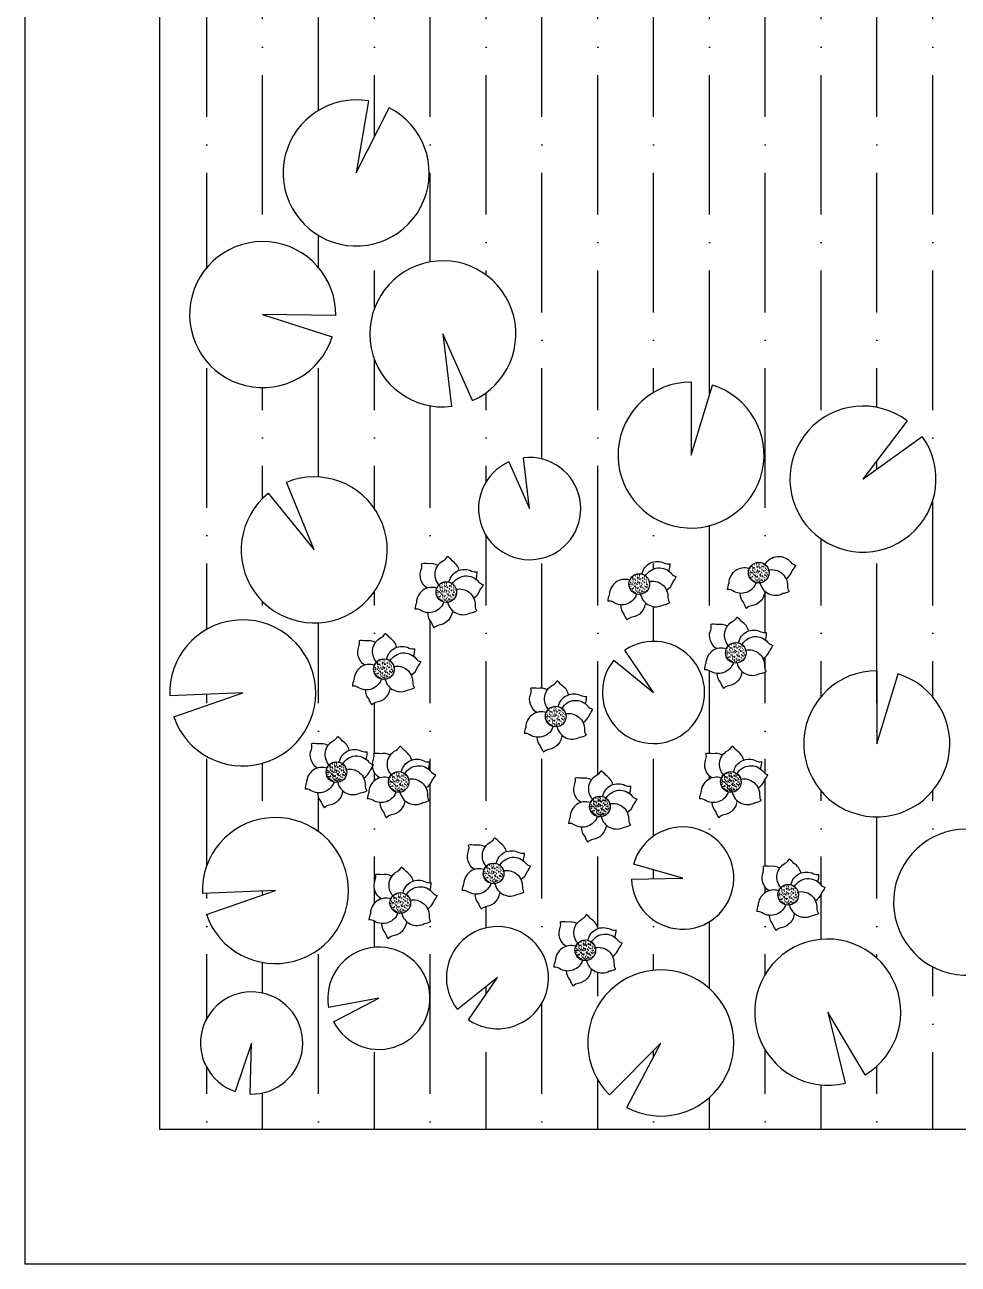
# Model space of a CAD drawing. Header units: inches. Extents: x -706 to 45253, y -3984 to 13819.
# Drawn here: x 29532.6 to 29691.9, y 6091.7 to 6303.2 of the extents above; entities that cross this region are included whole.
import ezdxf

# ---------------------------------------------------------------- set-up
doc = ezdxf.new("R2010")
doc.units = ezdxf.units.IN
for name, color, linetype in [('BC-Hatch', 8, 'Continuous'), ('HATCH', 8, 'Continuous'), ('IFF-FURN', 51, 'Continuous'), ('LANDSCAPE', 86, 'Continuous')]:
    doc.layers.add(name, color=color, linetype=linetype)

msp = doc.modelspace()

# ---------------------------------------------------------------- hatches: boundary and pattern name
at = {"layer": 'BC-Hatch'}
h = msp.add_hatch(dxfattribs=at)
h.set_pattern_fill('ANSI36', color=134, scale=3, angle=45, style=0)
h.set_pattern_definition([(90, (9875.488, 6470.79), (-9.525, 16.66875), [23.8125, -4.7625, 0, -4.7625])])
h.paths.add_polyline_path([(29945.62, 6114.7), (29945.62, 6414.7), (29915.62, 6414.7), (29855.62, 6414.7), (29555.62, 6414.7), (29555.62, 6114.7), (29870.62, 6114.7)])
h.paths.add_polyline_path([(29675.98, 6124.02), (29669.59, 6134.71), (29672.58, 6122.61, -13.461448)], flags=16)
h.paths.add_polyline_path([(29784.58, 6118.39), (29779.52, 6129.78), (29781.02, 6117.41, -13.461448)], flags=16)
h.paths.add_polyline_path([(29632.08, 6204.84, -0.077891), (29632.33, 6205.93, -0.50156), (29635.82, 6208.42, -0.490738), (29638.51, 6209.13, -0.53167), (29642.93, 6209.51, 0.17228), (29643.76, 6209, -0.077891), (29643.17, 6208.05, -0.165125), (29642.1, 6206.71, -0.119519), (29642.34, 6205.47, 0.17228), (29642.63, 6204.54, -0.077891), (29641.56, 6204.21, -0.318423), (29638.49, 6204.57, -0.351195), (29636.23, 6202.1, 0.17228), (29635.37, 6201.63, -0.077891), (29634.84, 6202.61, -0.165125), (29634.22, 6204.22, -0.119519), (29633.02, 6204.63, 0.17228)], flags=16)
h.paths.add_polyline_path([(29558.03, 6185.07), (29569.8, 6189.17), (29557.35, 6188.69, -13.461448)], flags=16)
h.paths.add_polyline_path([(29766.85, 6169.52), (29764.73, 6157.23), (29770.35, 6168.36, -13.461448)], flags=16)
h.paths.add_polyline_path([(29563.6, 6151.34), (29575.37, 6155.45), (29562.92, 6154.96, -13.461448)], flags=16)
h.paths.add_polyline_path([(29683.15, 6235.58), (29675.61, 6225.66), (29685.73, 6232.94, -13.461448)], flags=16)
h.paths.add_polyline_path([(29705.74, 6153.31), (29693.28, 6153.48), (29705.15, 6149.67, -13.461448)], flags=16)
h.paths.add_polyline_path([(29635.31, 6118.42), (29641.12, 6129.44), (29632.34, 6120.6, -13.461448)], flags=16)
h.paths.add_polyline_path([(29677.96, 6192.96), (29677.96, 6180.49), (29681.6, 6192.41, -13.461448)], flags=16)
h.paths.add_polyline_path([(29761.24, 6132.89), (29748.78, 6133.07), (29760.65, 6129.26, -13.461448)], flags=16)
h.paths.add_polyline_path([(29711.35, 6189.93), (29709.24, 6177.65), (29714.85, 6188.78, -13.461448)], flags=16)
h.paths.add_polyline_path([(29608.31, 6133.41), (29613.26, 6140.59), (29606.42, 6135.17, -13.461448)], flags=16)
h.paths.add_polyline_path([(29636.13, 6157.37), (29644.85, 6157.58), (29636.45, 6159.93, -13.461448)], flags=16)
h.paths.add_polyline_path([(29633.08, 6194.74), (29639.87, 6189.25), (29634.98, 6196.48, -13.461448)], flags=16)
h.paths.add_polyline_path([(29585.27, 6133.07), (29593.03, 6137.07), (29584.44, 6135.51, -13.461448)], flags=16)
h.paths.add_polyline_path([(29585.66, 6253.55), (29573.2, 6253.72), (29585.07, 6249.91, -13.461448)], flags=16)
h.paths.add_polyline_path([(29591.27, 6290.17), (29589.15, 6277.89), (29594.77, 6289.02, -13.461448)], flags=16)
h.paths.add_polyline_path([(29646.28, 6242.23), (29646.28, 6229.76), (29649.93, 6241.68, -13.461448)], flags=16)
h.paths.add_polyline_path([(29615.21, 6228.6), (29618.74, 6220.62), (29617.69, 6229.29, -13.461448)], flags=16)
h.paths.add_polyline_path([(29729.08, 6138.81), (29724.02, 6150.2), (29725.53, 6137.83, -13.461448)], flags=16)
h.paths.add_polyline_path([(29571.06, 6120.72), (29571.32, 6129.44), (29568.53, 6121.18, -13.461448)], flags=16)
h.paths.add_polyline_path([(29652.46, 6206.8, -0.077891), (29652.71, 6207.88, -0.50156), (29656.2, 6210.37, -0.490738), (29658.89, 6211.08, -0.53167), (29663.31, 6211.46, 0.17228), (29664.14, 6210.95, -0.077891), (29663.55, 6210, -0.165125), (29662.48, 6208.66, -0.119519), (29662.72, 6207.42, 0.17228), (29663.01, 6206.49, -0.077891), (29661.94, 6206.17, -0.318423), (29658.87, 6206.52, -0.351195), (29656.61, 6204.05, 0.17228), (29655.75, 6203.59, -0.077891), (29655.22, 6204.57, -0.165125), (29654.6, 6206.17, -0.119519), (29653.4, 6206.58, 0.17228)], flags=16)
h.paths.add_polyline_path([(29574.12, 6223.23), (29582, 6213.57), (29577.28, 6225.11, -13.461448)], flags=16)
h.paths.add_polyline_path([(29609, 6239.05), (29603.94, 6250.44), (29605.44, 6238.07, -13.461448)], flags=16)
h.paths.add_polyline_path([(29580.43, 6172.77, -0.077891), (29580.68, 6173.85, -0.318423), (29582.52, 6176.34, -0.351195), (29581.51, 6179.53, 0.17228), (29581.54, 6180.5, -0.077891), (29582.65, 6180.47, -0.165125), (29584.36, 6180.21, -0.119519), (29585.31, 6181.04, 0.17228), (29585.97, 6181.75, -0.077891), (29586.78, 6180.99, -0.194701), (29587.98, 6179.38, -0.205124), (29590.09, 6179.25, 0.17228), (29591.05, 6179.13, -0.077891), (29590.91, 6178.03, -0.021363), (29590.92, 6177.8, -0.048532), (29591.28, 6177.43, 0.141692), (29591.94, 6176.97, -0.085424), (29592.12, 6177.86, 0.17228), (29592.15, 6178.83, -0.077891), (29593.26, 6178.8, -0.165125), (29594.96, 6178.54, -0.119519), (29595.91, 6179.37, 0.17228), (29596.58, 6180.08, -0.077891), (29597.39, 6179.32, -0.194701), (29598.59, 6177.71, -0.205124), (29600.7, 6177.58, 0.17228), (29601.66, 6177.46, -0.077891), (29601.52, 6176.35, -0.021363), (29601.53, 6176.13, -0.048532), (29601.89, 6175.76, 0.17228), (29602.72, 6175.25, -0.077891), (29602.13, 6174.3, -0.165125), (29601.06, 6172.95, -0.119519), (29601.3, 6171.72, 0.17228), (29601.59, 6170.79, -0.077891), (29600.52, 6170.46, -0.318423), (29597.45, 6170.82, -0.351195), (29595.19, 6168.35, 0.17228), (29594.33, 6167.88, -0.077891), (29593.8, 6168.86, -0.165125), (29593.18, 6170.47, -0.119519), (29591.98, 6170.87, 0.17228), (29591.04, 6171.09, -0.077891), (29591.29, 6172.18, -0.318423), (29593.13, 6174.66, -0.221964), (29591.96, 6176.6, -0.053218), (29591.53, 6175.97, -0.165125), (29590.45, 6174.63, -0.119519), (29590.69, 6173.39, 0.17228), (29590.98, 6172.46, -0.077891), (29589.91, 6172.14, -0.318423), (29586.84, 6172.49, -0.351195), (29584.58, 6170.02, 0.17228), (29583.72, 6169.56, -0.077891), (29583.2, 6170.54, -0.165125), (29582.57, 6172.14, -0.119519), (29581.37, 6172.55, 0.17228)], flags=16)
h.paths.add_polyline_path([(29647.71, 6171.09, -0.077891), (29647.96, 6172.18, -0.318423), (29649.81, 6174.66, -0.351195), (29648.8, 6177.86, 0.17228), (29648.82, 6178.83, -0.077891), (29649.94, 6178.8, -0.165125), (29651.64, 6178.54, -0.119519), (29652.59, 6179.37, 0.17228), (29653.25, 6180.08, -0.077891), (29654.06, 6179.32, -0.194701), (29655.27, 6177.71, -0.205124), (29657.37, 6177.58, 0.17228), (29658.33, 6177.46, -0.077891), (29658.19, 6176.35, -0.021363), (29658.2, 6176.13, -0.048532), (29658.57, 6175.76, 0.17228), (29659.39, 6175.25, -0.077891), (29658.81, 6174.3, -0.165125), (29657.73, 6172.95, -0.119519), (29657.98, 6171.72, 0.17228), (29658.26, 6170.79, -0.077891), (29657.2, 6170.46, -0.318423), (29654.12, 6170.82, -0.351195), (29651.86, 6168.35, 0.17228), (29651.01, 6167.88, -0.077891), (29650.48, 6168.86, -0.165125), (29649.85, 6170.47, -0.119519), (29648.66, 6170.87, 0.17228)], flags=16)
h.paths.add_polyline_path([(29607.23, 6155.47, -0.077891), (29607.48, 6156.56, -0.318423), (29609.32, 6159.04, -0.351195), (29608.31, 6162.24, 0.17228), (29608.34, 6163.21, -0.077891), (29609.45, 6163.18, -0.165125), (29611.16, 6162.92, -0.119519), (29612.11, 6163.75, 0.17228), (29612.77, 6164.46, -0.077891), (29613.58, 6163.7, -0.194701), (29614.78, 6162.09, -0.205124), (29616.89, 6161.96, 0.17228), (29617.85, 6161.84, -0.077891), (29617.71, 6160.73, -0.021363), (29617.72, 6160.51, -0.048532), (29618.08, 6160.13, 0.17228), (29618.91, 6159.63, -0.077891), (29618.33, 6158.68, -0.165125), (29617.25, 6157.33, -0.119519), (29617.5, 6156.1, 0.17228), (29617.78, 6155.17, -0.077891), (29616.72, 6154.84, -0.318423), (29613.64, 6155.2, -0.351195), (29611.38, 6152.73, 0.17228), (29610.53, 6152.26, -0.077891), (29610, 6153.24, -0.165125), (29609.37, 6154.85, -0.119519), (29608.18, 6155.25, 0.17228)], flags=16)
h.paths.add_polyline_path([(29617.84, 6182.25, -0.077891), (29618.09, 6183.33, -0.318423), (29619.93, 6185.82, -0.351195), (29618.92, 6189.01, 0.17228), (29618.95, 6189.98, -0.077891), (29620.06, 6189.95, -0.165125), (29621.77, 6189.69, -0.119519), (29622.72, 6190.52, 0.17228), (29623.38, 6191.23, -0.077891), (29624.19, 6190.48, -0.194701), (29625.39, 6188.87, -0.205124), (29627.5, 6188.74, 0.17228), (29628.46, 6188.62, -0.077891), (29628.32, 6187.51, -0.021363), (29628.33, 6187.28, -0.048532), (29628.69, 6186.91, 0.17228), (29629.52, 6186.4, -0.077891), (29628.94, 6185.46, -0.165125), (29627.86, 6184.11, -0.119519), (29628.1, 6182.87, 0.17228), (29628.39, 6181.95, -0.077891), (29627.32, 6181.62, -0.318423), (29624.25, 6181.97, -0.351195), (29621.99, 6179.5, 0.17228), (29621.13, 6179.04, -0.077891), (29620.61, 6180.02, -0.165125), (29619.98, 6181.62, -0.119519), (29618.78, 6182.03, 0.17228)], flags=16)
h.paths.add_polyline_path([(29591.32, 6150.45, -0.077891), (29591.57, 6151.54, -0.318423), (29593.41, 6154.02, -0.351195), (29592.4, 6157.22, 0.17228), (29592.43, 6158.19, -0.077891), (29593.54, 6158.15, -0.165125), (29595.24, 6157.9, -0.119519), (29596.19, 6158.73, 0.17228), (29596.85, 6159.44, -0.077891), (29597.67, 6158.68, -0.194701), (29598.87, 6157.07, -0.205124), (29600.98, 6156.94, 0.17228), (29601.94, 6156.82, -0.077891), (29601.8, 6155.71, -0.021363), (29601.81, 6155.48, -0.048532), (29602.17, 6155.11, 0.17228), (29603, 6154.61, -0.077891), (29602.41, 6153.66, -0.165125), (29601.34, 6152.31, -0.119519), (29601.58, 6151.07, 0.17228), (29601.87, 6150.15, -0.077891), (29600.8, 6149.82, -0.318423), (29597.73, 6150.18, -0.351195), (29595.47, 6147.7, 0.17228), (29594.61, 6147.24, -0.077891), (29594.08, 6148.22, -0.165125), (29593.46, 6149.83, -0.119519), (29592.26, 6150.23, 0.17228)], flags=16)
h.paths.add_polyline_path([(29732.97, 6264.14), (29737.02, 6268.07), (29739.35, 6266.21), (29740.62, 6264.87), (29740.62, 6266.01), (29738.88, 6271.46), (29740.62, 6271.91), (29740.62, 6279.7), (29742.14, 6279.7), (29749.67, 6279.7), (29753.16, 6289.89), (29753.96, 6285.89), (29750.86, 6279.7), (29760.62, 6279.7), (29760.62, 6275.55), (29760.62, 6271.66), (29760.62, 6263.27), (29760.9, 6263.18), (29760.62, 6262.74), (29760.62, 6257.64), (29762.5, 6258.64), (29764.11, 6258.64), (29767.85, 6256.78), (29764.91, 6252.77), (29761.44, 6252.51), (29760.62, 6253.16), (29760.62, 6252), (29761.17, 6250.91), (29760.9, 6247.97), (29756.63, 6249.57), (29756.61, 6249.7), (29752.68, 6249.7), (29750.49, 6245.3), (29756.9, 6243.7), (29756.36, 6242.1), (29747.55, 6244.5), (29749.42, 6245.3), (29750.92, 6249.7), (29740.62, 6249.7), (29740.62, 6251.77), (29740.62, 6253.68), (29740.62, 6255.79), (29740.62, 6261.33), (29740.62, 6264.23), (29738.2, 6263.5), (29734.8, 6261.68), (29733.66, 6263.5)], flags=0)
h.paths.add_polyline_path([(29732.06, 6281.89), (29737.78, 6284.23), (29737.93, 6283.49), (29738.2, 6281.62), (29737.4, 6282.42), (29736.06, 6279.22), (29734.73, 6278.42), (29732.32, 6278.96)], flags=0)
h.paths.add_polyline_path([(29746.52, 6265.05), (29746.61, 6268.9), (29748.34, 6270.97), (29753.25, 6270.72), (29752.89, 6269.96), (29751.43, 6268.03), (29748.47, 6265.68)], flags=0)
h.paths.add_polyline_path([(29750.94, 6260.54), (29751.29, 6261.31), (29752.09, 6264.51), (29754.06, 6263.33), (29755.36, 6262.09), (29754.08, 6260.74), (29753.53, 6260.15)], flags=0)
h.paths.add_polyline_path([(29763.04, 6283.22), (29764.11, 6285.09), (29764.33, 6286), (29769.71, 6284.29), (29769.18, 6281.36), (29768.38, 6278.96), (29766.24, 6281.09)], flags=0)
h.paths.add_polyline_path([(29732.06, 6248.24), (29737.78, 6250.58), (29737.93, 6249.84), (29738.2, 6247.97), (29737.4, 6248.77), (29736.06, 6245.57), (29734.73, 6244.77), (29732.32, 6245.3)], flags=0)
h.paths.add_polyline_path([(29743.42, 6222.83), (29745.67, 6228.6), (29746.31, 6228.2), (29747.85, 6227.1), (29746.71, 6227.07), (29748.12, 6223.9), (29747.78, 6222.38), (29745.74, 6221.01)], flags=0)
h.paths.add_polyline_path([(29763.04, 6249.57), (29764.11, 6251.44), (29764.33, 6252.35), (29769.71, 6250.64), (29769.18, 6247.71), (29768.38, 6245.3), (29766.24, 6247.44)], flags=0)
h.paths.add_polyline_path([(29720.62, 6299.7), (29726.85, 6299.7), (29727.32, 6300.56), (29730.73, 6302.97), (29732.29, 6299.7), (29734.93, 6299.7), (29737.02, 6301.72), (29739.35, 6299.86), (29739.51, 6299.7), (29746.54, 6299.7), (29780.62, 6299.7), (29780.62, 6219.7), (29720.62, 6219.7)], flags=16)
h.paths.add_polyline_path([(29588.52, 6190.34, -0.077891), (29588.77, 6191.42, -0.318423), (29590.62, 6193.91, -0.351195), (29589.61, 6197.1, 0.17228), (29589.64, 6198.07, -0.077891), (29590.75, 6198.04, -0.165125), (29592.45, 6197.78, -0.119519), (29593.4, 6198.61, 0.17228), (29594.06, 6199.32, -0.077891), (29594.88, 6198.56, -0.194701), (29596.08, 6196.95, -0.205124), (29598.18, 6196.83, 0.17228), (29599.15, 6196.7, -0.077891), (29599.01, 6195.6, -0.021363), (29599.02, 6195.37, -0.048532), (29599.38, 6195, 0.17228), (29600.21, 6194.49, -0.077891), (29599.62, 6193.55, -0.165125), (29598.55, 6192.2, -0.119519), (29598.79, 6190.96, 0.17228), (29599.08, 6190.03, -0.077891), (29598.01, 6189.71, -0.318423), (29594.93, 6190.06, -0.351195), (29592.67, 6187.59, 0.17228), (29591.82, 6187.13, -0.077891), (29591.29, 6188.11, -0.165125), (29590.66, 6189.71, -0.119519), (29589.47, 6190.12, 0.17228)], flags=16)
h.paths.add_polyline_path([(29796.52, 6299.7), (29856.52, 6299.7), (29856.52, 6219.7), (29796.52, 6219.7)], flags=16)
h.paths.add_polyline_path([(29872.41, 6299.7), (29932.41, 6299.7), (29932.41, 6219.7), (29872.41, 6219.7)], flags=16)
h.paths.add_polyline_path([(29648.55, 6193.13, -0.077891), (29648.8, 6194.21, -0.318423), (29650.64, 6196.7, -0.351195), (29649.63, 6199.89, 0.17228), (29649.66, 6200.86, -0.077891), (29650.77, 6200.83, -0.165125), (29652.48, 6200.57, -0.119519), (29653.43, 6201.4, 0.17228), (29654.09, 6202.11, -0.077891), (29654.9, 6201.35, -0.194701), (29656.1, 6199.74, -0.205124), (29658.21, 6199.61, 0.17228), (29659.17, 6199.49, -0.077891), (29659.03, 6198.39, -0.021363), (29659.04, 6198.16, -0.048532), (29659.4, 6197.79, 0.17228), (29660.23, 6197.28, -0.077891), (29659.65, 6196.33, -0.165125), (29658.57, 6194.99, -0.119519), (29658.81, 6193.75, 0.17228), (29659.1, 6192.82, -0.077891), (29658.03, 6192.5, -0.318423), (29654.96, 6192.85, -0.351195), (29652.7, 6190.38, 0.17228), (29651.84, 6189.92, -0.077891), (29651.32, 6190.9, -0.165125), (29650.69, 6192.5, -0.119519), (29649.49, 6192.91, 0.17228)], flags=16)
h.paths.add_polyline_path([(29599.17, 6203.48, -0.077891), (29599.42, 6204.57, -0.318423), (29601.27, 6207.05, -0.351195), (29600.26, 6210.25, 0.17228), (29600.28, 6211.22, -0.077891), (29601.4, 6211.19, -0.165125), (29603.1, 6210.93, -0.119519), (29604.05, 6211.76, 0.17228), (29604.71, 6212.47, -0.077891), (29605.52, 6211.71, -0.194701), (29606.73, 6210.1, -0.205124), (29608.83, 6209.97, 0.17228), (29609.79, 6209.85, -0.077891), (29609.65, 6208.75, -0.021363), (29609.66, 6208.52, -0.048532), (29610.03, 6208.15, 0.17228), (29610.85, 6207.64, -0.077891), (29610.27, 6206.69, -0.165125), (29609.19, 6205.35, -0.119519), (29609.44, 6204.11, 0.17228), (29609.72, 6203.18, -0.077891), (29608.66, 6202.85, -0.318423), (29605.58, 6203.21, -0.351195), (29603.32, 6200.74, 0.17228), (29602.47, 6200.27, -0.077891), (29601.94, 6201.25, -0.165125), (29601.31, 6202.86, -0.119519), (29600.12, 6203.27, 0.17228)], flags=16)
h.paths.add_polyline_path([(29625.38, 6166.91, -0.077891), (29625.63, 6167.99, -0.318423), (29627.47, 6170.48, -0.351195), (29626.46, 6173.67, 0.17228), (29626.49, 6174.64, -0.077891), (29627.6, 6174.61, -0.165125), (29629.3, 6174.35, -0.119519), (29630.25, 6175.18, 0.17228), (29630.91, 6175.89, -0.077891), (29631.73, 6175.13, -0.194701), (29632.93, 6173.52, -0.205124), (29635.04, 6173.4, 0.17228), (29636, 6173.27, -0.077891), (29635.86, 6172.17, -0.021363), (29635.87, 6171.94, -0.048532), (29636.23, 6171.57, 0.17228), (29637.06, 6171.06, -0.077891), (29636.47, 6170.11, -0.165125), (29635.4, 6168.77, -0.119519), (29635.64, 6167.53, 0.17228), (29635.93, 6166.6, -0.077891), (29634.86, 6166.28, -0.318423), (29631.79, 6166.63, -0.351195), (29629.53, 6164.16, 0.17228), (29628.67, 6163.7, -0.077891), (29628.14, 6164.68, -0.165125), (29627.52, 6166.28, -0.119519), (29626.32, 6166.69, 0.17228)], flags=16)
h.paths.add_polyline_path([(29657.48, 6151.85, -0.077891), (29657.73, 6152.93, -0.318423), (29659.58, 6155.42, -0.351195), (29658.57, 6158.61, 0.17228), (29658.59, 6159.58, -0.077891), (29659.71, 6159.55, -0.165125), (29661.41, 6159.29, -0.119519), (29662.36, 6160.12, 0.17228), (29663.02, 6160.83, -0.077891), (29663.83, 6160.07, -0.194701), (29665.04, 6158.46, -0.205124), (29667.14, 6158.33, 0.17228), (29668.1, 6158.21, -0.077891), (29667.97, 6157.11, -0.021363), (29667.97, 6156.88, -0.048532), (29668.34, 6156.51, 0.17228), (29669.16, 6156, -0.077891), (29668.58, 6155.05, -0.165125), (29667.5, 6153.71, -0.119519), (29667.75, 6152.47, 0.17228), (29668.03, 6151.54, -0.077891), (29666.97, 6151.22, -0.318423), (29663.89, 6151.57, -0.351195), (29661.63, 6149.1, 0.17228), (29660.78, 6148.64, -0.077891), (29660.25, 6149.62, -0.165125), (29659.62, 6151.22, -0.119519), (29658.43, 6151.63, 0.17228)], flags=16)
h.paths.add_polyline_path([(29622.86, 6142.36, -0.077891), (29623.11, 6143.45, -0.318423), (29624.96, 6145.93, -0.351195), (29623.95, 6149.13, 0.17228), (29623.98, 6150.1, -0.077891), (29625.09, 6150.07, -0.165125), (29626.79, 6149.81, -0.119519), (29627.74, 6150.64, 0.17228), (29628.4, 6151.35, -0.077891), (29629.22, 6150.59, -0.194701), (29630.42, 6148.98, -0.205124), (29632.52, 6148.85, 0.17228), (29633.49, 6148.73, -0.077891), (29633.35, 6147.62, -0.021363), (29633.36, 6147.4, -0.048532), (29633.72, 6147.03, 0.17228), (29634.54, 6146.52, -0.077891), (29633.96, 6145.57, -0.165125), (29632.89, 6144.22, -0.119519), (29633.13, 6142.99, 0.17228), (29633.41, 6142.06, -0.077891), (29632.35, 6141.73, -0.318423), (29629.27, 6142.09, -0.351195), (29627.01, 6139.62, 0.17228), (29626.16, 6139.15, -0.077891), (29625.63, 6140.13, -0.165125), (29625, 6141.74, -0.119519), (29623.81, 6142.14, 0.17228)], flags=16)
at = {"layer": 'IFF-FURN'}
h = msp.add_hatch(dxfattribs=at)
h.set_pattern_fill('AR-SAND', color=256, scale=0.3, angle=360, style=0)
h.set_pattern_definition([(37.5, (25880.9784, 7869.6684), (-0.01889801, 0.57804713), [0, -0.456, 0, -0.51, 0, -0.4875]), (7.5, (25880.9784, 7869.6684), (0.53093301, 0.84664382), [0, -0.246, 0, -0.411, 0, -0.1575]), (327.5, (25880.6094, 7869.6684), (0.93424256, 0.001697716), [0, -0.15, 0, -0.54, 0, -0.705]), (317.5, (25880.6094, 7869.6684), (0.90183798, 0.26330267), [0, -0.075, 0, -0.354, 0, -0.405])])
h.paths.add_polyline_path([(29656.06, 6209.69, 1), (29659.58, 6209.69, 1)])
h = msp.add_hatch(dxfattribs=at)
h.set_pattern_fill('AR-SAND', color=256, scale=0.3, angle=360, style=0)
h.set_pattern_definition([(37.5, (25860.5982, 7867.71586), (-0.01889801, 0.57804713), [0, -0.456, 0, -0.51, 0, -0.4875]), (7.5, (25860.5982, 7867.7159), (0.53093301, 0.84664382), [0, -0.246, 0, -0.411, 0, -0.1575]), (327.5, (25860.2292, 7867.71586), (0.93424256, 0.001697716), [0, -0.15, 0, -0.54, 0, -0.705]), (317.5, (25860.2292, 7867.7159), (0.90183798, 0.26330267), [0, -0.075, 0, -0.354, 0, -0.405])])
h.paths.add_polyline_path([(29635.68, 6207.74, 1), (29639.2, 6207.74, 1)])
h = msp.add_hatch(dxfattribs=at)
h.set_pattern_fill('AR-SAND', color=256, scale=0.3, angle=360, style=0)
h.set_pattern_definition([(37.5, (25827.69276, 7866.3561), (-0.01889801, 0.57804713), [0, -0.456, 0, -0.51, 0, -0.4875]), (7.5, (25827.6928, 7866.3561), (0.53093301, 0.84664382), [0, -0.246, 0, -0.411, 0, -0.1575]), (327.5, (25827.32376, 7866.3561), (0.93424256, 0.001697716), [0, -0.15, 0, -0.54, 0, -0.705]), (317.5, (25827.3238, 7866.3561), (0.90183798, 0.26330267), [0, -0.075, 0, -0.354, 0, -0.405])])
h.paths.add_polyline_path([(29602.78, 6206.38, 1), (29606.29, 6206.38, 1)])
h = msp.add_hatch(dxfattribs=at)
h.set_pattern_fill('AR-SAND', color=256, scale=0.3, angle=360, style=0)
h.set_pattern_definition([(37.5, (25877.0699, 7856.0007), (-0.01889801, 0.57804713), [0, -0.456, 0, -0.51, 0, -0.4875]), (7.5, (25877.0699, 7856.0007), (0.53093301, 0.84664382), [0, -0.246, 0, -0.411, 0, -0.1575]), (327.5, (25876.7009, 7856.0007), (0.93424256, 0.001697716), [0, -0.15, 0, -0.54, 0, -0.705]), (317.5, (25876.7009, 7856.0007), (0.90183798, 0.26330267), [0, -0.075, 0, -0.354, 0, -0.405])])
h.paths.add_polyline_path([(29652.16, 6196.02, 1), (29655.67, 6196.02, 1)])
h = msp.add_hatch(dxfattribs=at)
h.set_pattern_fill('AR-SAND', color=256, scale=0.3, angle=360, style=0)
h.set_pattern_definition([(37.5, (25817.046, 7853.2114), (-0.01889801, 0.57804713), [0, -0.456, 0, -0.51, 0, -0.4875]), (7.5, (25817.046, 7853.2114), (0.53093301, 0.84664382), [0, -0.246, 0, -0.411, 0, -0.1575]), (327.5, (25816.677, 7853.2114), (0.93424256, 0.001697716), [0, -0.15, 0, -0.54, 0, -0.705]), (317.5, (25816.677, 7853.2114), (0.90183798, 0.26330267), [0, -0.075, 0, -0.354, 0, -0.405])])
h.paths.add_polyline_path([(29592.13, 6193.23, 1), (29595.64, 6193.23, 1)])
h = msp.add_hatch(dxfattribs=at)
h.set_pattern_fill('AR-SAND', color=256, scale=0.3, angle=360, style=0)
h.set_pattern_definition([(37.5, (25846.36, 7845.12237), (-0.01889801, 0.57804713), [0, -0.456, 0, -0.51, 0, -0.4875]), (7.5, (25846.36, 7845.1224), (0.53093301, 0.84664382), [0, -0.246, 0, -0.411, 0, -0.1575]), (327.5, (25845.991, 7845.12237), (0.93424256, 0.001697716), [0, -0.15, 0, -0.54, 0, -0.705]), (317.5, (25845.991, 7845.1224), (0.90183798, 0.26330267), [0, -0.075, 0, -0.354, 0, -0.405])])
h.paths.add_polyline_path([(29621.45, 6185.14, 1), (29624.96, 6185.14, 1)])
h = msp.add_hatch(dxfattribs=at)
h.set_pattern_fill('AR-SAND', color=256, scale=0.3, angle=360, style=0)
h.set_pattern_definition([(37.5, (25808.9498, 7835.6387), (-0.01889801, 0.57804713), [0, -0.456, 0, -0.51, 0, -0.4875]), (7.5, (25808.9498, 7835.6387), (0.53093301, 0.84664382), [0, -0.246, 0, -0.411, 0, -0.1575]), (327.5, (25808.5808, 7835.6387), (0.93424256, 0.001697716), [0, -0.15, 0, -0.54, 0, -0.705]), (317.5, (25808.5808, 7835.6387), (0.90183798, 0.26330267), [0, -0.075, 0, -0.354, 0, -0.405])])
h.paths.add_polyline_path([(29584.04, 6175.66, 1), (29587.55, 6175.66, 1)])
h = msp.add_hatch(dxfattribs=at)
h.set_pattern_fill('AR-SAND', color=256, scale=0.3, angle=360, style=0)
h.set_pattern_definition([(37.5, (25819.55865, 7833.9651), (-0.01889801, 0.57804713), [0, -0.456, 0, -0.51, 0, -0.4875]), (7.5, (25819.55865, 7833.9651), (0.53093301, 0.84664382), [0, -0.246, 0, -0.411, 0, -0.1575]), (327.5, (25819.18965, 7833.9651), (0.93424256, 0.001697716), [0, -0.15, 0, -0.54, 0, -0.705]), (317.5, (25819.18965, 7833.9651), (0.90183798, 0.26330267), [0, -0.075, 0, -0.354, 0, -0.405])])
h.paths.add_polyline_path([(29594.64, 6173.99, 1), (29598.16, 6173.99, 1)])
h = msp.add_hatch(dxfattribs=at)
h.set_pattern_fill('AR-SAND', color=256, scale=0.3, angle=360, style=0)
h.set_pattern_definition([(37.5, (25876.23235, 7833.9651), (-0.01889801, 0.57804713), [0, -0.456, 0, -0.51, 0, -0.4875]), (7.5, (25876.23235, 7833.9651), (0.53093301, 0.84664382), [0, -0.246, 0, -0.411, 0, -0.1575]), (327.5, (25875.86335, 7833.9651), (0.93424256, 0.001697716), [0, -0.15, 0, -0.54, 0, -0.705]), (317.5, (25875.86335, 7833.9651), (0.90183798, 0.26330267), [0, -0.075, 0, -0.354, 0, -0.405])])
h.paths.add_polyline_path([(29651.32, 6173.99, 1), (29654.83, 6173.99, 1)])
h = msp.add_hatch(dxfattribs=at)
h.set_pattern_fill('AR-SAND', color=256, scale=0.3, angle=360, style=0)
h.set_pattern_definition([(37.5, (25853.8979, 7829.7811), (-0.01889801, 0.57804713), [0, -0.456, 0, -0.51, 0, -0.4875]), (7.5, (25853.8979, 7829.7811), (0.53093301, 0.84664382), [0, -0.246, 0, -0.411, 0, -0.1575]), (327.5, (25853.5289, 7829.7811), (0.93424256, 0.001697716), [0, -0.15, 0, -0.54, 0, -0.705]), (317.5, (25853.5289, 7829.7811), (0.90183798, 0.26330267), [0, -0.075, 0, -0.354, 0, -0.405])])
h.paths.add_polyline_path([(29628.98, 6169.8, 1), (29632.5, 6169.8, 1)])
h = msp.add_hatch(dxfattribs=at)
h.set_pattern_fill('AR-SAND', color=256, scale=0.3, angle=360, style=0)
h.set_pattern_definition([(37.5, (25835.75114, 7818.3449), (-0.01889801, 0.57804713), [0, -0.456, 0, -0.51, 0, -0.4875]), (7.5, (25835.75114, 7818.3449), (0.53093301, 0.84664382), [0, -0.246, 0, -0.411, 0, -0.1575]), (327.5, (25835.38214, 7818.3449), (0.93424256, 0.001697716), [0, -0.15, 0, -0.54, 0, -0.705]), (317.5, (25835.38214, 7818.3449), (0.90183798, 0.26330267), [0, -0.075, 0, -0.354, 0, -0.405])])
h.paths.add_polyline_path([(29610.84, 6158.37, 1), (29614.35, 6158.37, 1)])
h = msp.add_hatch(dxfattribs=at)
h.set_pattern_fill('AR-SAND', color=256, scale=0.3, angle=360, style=0)
h.set_pattern_definition([(37.5, (25886.00366, 7814.71877), (-0.01889801, 0.57804713), [0, -0.456, 0, -0.51, 0, -0.4875]), (7.5, (25886.0037, 7814.7188), (0.53093301, 0.84664382), [0, -0.246, 0, -0.411, 0, -0.1575]), (327.5, (25885.63466, 7814.71877), (0.93424256, 0.001697716), [0, -0.15, 0, -0.54, 0, -0.705]), (317.5, (25885.6347, 7814.7188), (0.90183798, 0.26330267), [0, -0.075, 0, -0.354, 0, -0.405])])
h.paths.add_polyline_path([(29661.09, 6154.74, 1), (29664.6, 6154.74, 1)])
h = msp.add_hatch(dxfattribs=at)
h.set_pattern_fill('AR-SAND', color=256, scale=0.3, angle=360, style=0)
h.set_pattern_definition([(37.5, (25819.83783, 7813.3241), (-0.01889801, 0.57804713), [0, -0.456, 0, -0.51, 0, -0.4875]), (7.5, (25819.8378, 7813.3241), (0.53093301, 0.84664382), [0, -0.246, 0, -0.411, 0, -0.1575]), (327.5, (25819.46883, 7813.3241), (0.93424256, 0.001697716), [0, -0.15, 0, -0.54, 0, -0.705]), (317.5, (25819.4688, 7813.3241), (0.90183798, 0.26330267), [0, -0.075, 0, -0.354, 0, -0.405])])
h.paths.add_polyline_path([(29594.92, 6153.34, 1), (29598.44, 6153.34, 1)])
h = msp.add_hatch(dxfattribs=at)
h.set_pattern_fill('AR-SAND', color=256, scale=0.3, angle=360, style=0)
h.set_pattern_definition([(37.5, (25851.38525, 7805.2351), (-0.01889801, 0.57804713), [0, -0.456, 0, -0.51, 0, -0.4875]), (7.5, (25851.38525, 7805.2351), (0.53093301, 0.84664382), [0, -0.246, 0, -0.411, 0, -0.1575]), (327.5, (25851.01625, 7805.2351), (0.93424256, 0.001697716), [0, -0.15, 0, -0.54, 0, -0.705]), (317.5, (25851.01625, 7805.2351), (0.90183798, 0.26330267), [0, -0.075, 0, -0.354, 0, -0.405])])
h.paths.add_polyline_path([(29626.47, 6145.26, 1), (29629.98, 6145.26, 1)])

# ---------------------------------------------------------------- linework, layer by layer
for p, q in [((29532.62, 6414.7), (29532.62, 6091.7)), ((29555.62, 6414.7), (29555.62, 6114.7)), ((29870.62, 6114.7), (29555.62, 6114.7)), ((29870.62, 6091.7), (29532.62, 6091.7))]:
    msp.add_line(p, q)
at = {"layer": 'HATCH', "color": 221}
for points in [[(29601.27, 6207.05, -0.351195), (29600.26, 6210.25, 0.17228), (29600.28, 6211.22)], [(29603.1, 6210.93, 0.165125), (29601.4, 6211.19, 0.077891), (29600.28, 6211.22)], [(29603.32, 6207.57, -0.494104), (29604.05, 6211.76, 0.17228), (29604.71, 6212.47, 4.096197)], [(29606.73, 6210.1, 0.194701), (29605.52, 6211.71, 0.077891), (29604.71, 6212.47)], [(29637.91, 6209.47, -0.494104), (29641.74, 6211.33, 0.17228), (29642.7, 6211.21, 4.096197)], [(29642.57, 6209.88, 0.021363), (29642.56, 6210.1, 0.077891), (29642.7, 6211.21)], [(29658.89, 6211.08, -0.53167), (29663.31, 6211.46, 0.17228), (29664.14, 6210.95)], [(29605, 6208.11, -0.494104), (29608.83, 6209.97, 0.17228), (29609.79, 6209.85, 4.096197)], [(29605.6, 6207.77, -0.53167), (29610.03, 6208.15, 0.17228), (29610.85, 6207.64)], [(29609.66, 6208.52, 0.021363), (29609.65, 6208.75, 0.077891), (29609.79, 6209.85)], [(29638.51, 6209.13, -0.53167), (29642.93, 6209.51, 0.17228), (29643.76, 6209)], [(29642.1, 6206.71, 0.165125), (29643.17, 6208.05, 0.077891), (29643.76, 6209)], [(29656.2, 6210.37, 0.50156), (29652.71, 6207.88, 0.077891), (29652.46, 6206.8, -4.096197)], [(29659.46, 6210.15, -0.494104), (29662.72, 6207.42, 0.17228), (29663.01, 6206.49, 4.096197)], [(29662.48, 6208.66, 0.165125), (29663.55, 6210, 0.077891), (29664.14, 6210.95)], [(29602.92, 6207.06, 0.50156), (29599.42, 6204.57, 0.077891), (29599.17, 6203.48, -4.096197)], [(29606.17, 6206.84, -0.494104), (29609.44, 6204.11, 0.17228), (29609.72, 6203.18, 4.096197)], [(29609.19, 6205.35, 0.165125), (29610.27, 6206.69, 0.077891), (29610.85, 6207.64)], [(29635.82, 6208.42, 0.50156), (29632.33, 6205.93, 0.077891), (29632.08, 6204.84, -4.096197)], [(29639.08, 6208.2, -0.494104), (29642.34, 6205.47, 0.17228), (29642.63, 6204.54, 4.096197)], [(29657.4, 6208.04, -0.494104), (29653.4, 6206.58, 0.17228), (29652.46, 6206.8, 4.096197)], [(29658.04, 6207.95, 0.50156), (29661.94, 6206.17, 0.077891), (29663.01, 6206.49, -4.096197)], [(29604.11, 6204.73, -0.494104), (29600.12, 6203.27, 0.17228), (29599.17, 6203.48, 4.096197)], [(29637.02, 6206.09, -0.494104), (29633.02, 6204.63, 0.17228), (29632.08, 6204.84, 4.096197)], [(29637.66, 6205.99, 0.50156), (29641.56, 6204.21, 0.077891), (29642.63, 6204.54, -4.096197)], [(29654.6, 6206.17, 0.165125), (29655.22, 6204.57, 0.077891), (29655.75, 6203.59)], [(29658.87, 6206.52, -0.351195), (29656.61, 6204.05, 0.17228), (29655.75, 6203.59)], [(29601.31, 6202.86, 0.165125), (29601.94, 6201.25, 0.077891), (29602.47, 6200.27)], [(29605.58, 6203.21, -0.351195), (29603.32, 6200.74, 0.17228), (29602.47, 6200.27)], [(29604.75, 6204.63, 0.50156), (29608.66, 6202.85, 0.077891), (29609.72, 6203.18, -4.096197)], [(29634.22, 6204.22, 0.165125), (29634.84, 6202.61, 0.077891), (29635.37, 6201.63)], [(29638.49, 6204.57, -0.351195), (29636.23, 6202.1, 0.17228), (29635.37, 6201.63)], [(29650.64, 6196.7, -0.351195), (29649.63, 6199.89, 0.17228), (29649.66, 6200.86)], [(29652.48, 6200.57, 0.165125), (29650.77, 6200.83, 0.077891), (29649.66, 6200.86)], [(29652.69, 6197.21, -0.494104), (29653.43, 6201.4, 0.17228), (29654.09, 6202.11, 4.096197)], [(29656.1, 6199.74, 0.194701), (29654.9, 6201.35, 0.077891), (29654.09, 6202.11)], [(29592.67, 6194.42, -0.494104), (29593.4, 6198.61, 0.17228), (29594.06, 6199.32, 4.096197)], [(29596.08, 6196.95, 0.194701), (29594.88, 6198.56, 0.077891), (29594.06, 6199.32)], [(29654.38, 6197.76, -0.494104), (29658.21, 6199.61, 0.17228), (29659.17, 6199.49, 4.096197)], [(29654.98, 6197.42, -0.53167), (29659.4, 6197.79, 0.17228), (29660.23, 6197.28)], [(29659.04, 6198.16, 0.021363), (29659.03, 6198.39, 0.077891), (29659.17, 6199.49)], [(29590.62, 6193.91, -0.351195), (29589.61, 6197.1, 0.17228), (29589.64, 6198.07)], [(29592.45, 6197.78, 0.165125), (29590.75, 6198.04, 0.077891), (29589.64, 6198.07)], [(29594.36, 6194.97, -0.494104), (29598.18, 6196.83, 0.17228), (29599.15, 6196.7, 4.096197)], [(29599.02, 6195.37, 0.021363), (29599.01, 6195.6, 0.077891), (29599.15, 6196.7)], [(29652.29, 6196.7, 0.50156), (29648.8, 6194.21, 0.077891), (29648.55, 6193.13, -4.096197)], [(29655.55, 6196.48, -0.494104), (29658.81, 6193.75, 0.17228), (29659.1, 6192.82, 4.096197)], [(29658.57, 6194.99, 0.165125), (29659.65, 6196.33, 0.077891), (29660.23, 6197.28)], [(29594.95, 6194.63, -0.53167), (29599.38, 6195, 0.17228), (29600.21, 6194.49)], [(29598.55, 6192.2, 0.165125), (29599.62, 6193.55, 0.077891), (29600.21, 6194.49)], [(29653.49, 6194.37, -0.494104), (29649.49, 6192.91, 0.17228), (29648.55, 6193.13, 4.096197)], [(29654.13, 6194.28, 0.50156), (29658.03, 6192.5, 0.077891), (29659.1, 6192.82, -4.096197)], [(29592.27, 6193.91, 0.50156), (29588.77, 6191.42, 0.077891), (29588.52, 6190.34, -4.096197)], [(29595.53, 6193.69, -0.494104), (29598.79, 6190.96, 0.17228), (29599.08, 6190.03, 4.096197)], [(29650.69, 6192.5, 0.165125), (29651.32, 6190.9, 0.077891), (29651.84, 6189.92)], [(29654.96, 6192.85, -0.351195), (29652.7, 6190.38, 0.17228), (29651.84, 6189.92)], [(29593.47, 6191.58, -0.494104), (29589.47, 6190.12, 0.17228), (29588.52, 6190.34, 4.096197)], [(29594.93, 6190.06, -0.351195), (29592.67, 6187.59, 0.17228), (29591.82, 6187.13)], [(29594.11, 6191.49, 0.50156), (29598.01, 6189.71, 0.077891), (29599.08, 6190.03, -4.096197)], [(29619.93, 6185.82, -0.351195), (29618.92, 6189.01, 0.17228), (29618.95, 6189.98)], [(29621.77, 6189.69, 0.165125), (29620.06, 6189.95, 0.077891), (29618.95, 6189.98)], [(29621.98, 6186.33, -0.494104), (29622.72, 6190.52, 0.17228), (29623.38, 6191.23, 4.096197)], [(29625.39, 6188.87, 0.194701), (29624.19, 6190.48, 0.077891), (29623.38, 6191.23)], [(29590.66, 6189.71, 0.165125), (29591.29, 6188.11, 0.077891), (29591.82, 6187.13)], [(29623.67, 6186.88, -0.494104), (29627.5, 6188.74, 0.17228), (29628.46, 6188.62, 4.096197)], [(29624.27, 6186.54, -0.53167), (29628.69, 6186.91, 0.17228), (29629.52, 6186.4)], [(29628.33, 6187.28, 0.021363), (29628.32, 6187.51, 0.077891), (29628.46, 6188.62)], [(29621.58, 6185.83, 0.50156), (29618.09, 6183.33, 0.077891), (29617.84, 6182.25, -4.096197)], [(29624.84, 6185.6, -0.494104), (29628.1, 6182.87, 0.17228), (29628.39, 6181.95, 4.096197)], [(29627.86, 6184.11, 0.165125), (29628.94, 6185.46, 0.077891), (29629.52, 6186.4)], [(29584.57, 6176.85, -0.494104), (29585.31, 6181.04, 0.17228), (29585.97, 6181.75, 4.096197)], [(29587.98, 6179.38, 0.194701), (29586.78, 6180.99, 0.077891), (29585.97, 6181.75)], [(29622.78, 6183.49, -0.494104), (29618.78, 6182.03, 0.17228), (29617.84, 6182.25, 4.096197)], [(29619.98, 6181.62, 0.165125), (29620.61, 6180.02, 0.077891), (29621.13, 6179.04)], [(29624.25, 6181.97, -0.351195), (29621.99, 6179.5, 0.17228), (29621.13, 6179.04)], [(29623.42, 6183.4, 0.50156), (29627.32, 6181.62, 0.077891), (29628.39, 6181.95, -4.096197)], [(29582.52, 6176.34, -0.351195), (29581.51, 6179.53, 0.17228), (29581.54, 6180.5)], [(29584.36, 6180.21, 0.165125), (29582.65, 6180.47, 0.077891), (29581.54, 6180.5)], [(29586.26, 6177.39, -0.494104), (29590.09, 6179.25, 0.17228), (29591.05, 6179.13, 4.096197)], [(29595.18, 6175.18, -0.494104), (29595.91, 6179.37, 0.17228), (29596.58, 6180.08, 4.096197)], [(29598.59, 6177.71, 0.194701), (29597.39, 6179.32, 0.077891), (29596.58, 6180.08)], [(29651.86, 6175.18, -0.494104), (29652.59, 6179.37, 0.17228), (29653.25, 6180.08, 4.096197)], [(29655.27, 6177.71, 0.194701), (29654.06, 6179.32, 0.077891), (29653.25, 6180.08)], [(29586.86, 6177.05, -0.53167), (29591.28, 6177.43, 0.17228), (29592.11, 6176.92)], [(29590.92, 6177.8, 0.021363), (29590.91, 6178.03, 0.077891), (29591.05, 6179.13)], [(29593.13, 6174.66, -0.351195), (29592.12, 6177.86, 0.17228), (29592.15, 6178.83)], [(29594.96, 6178.54, 0.165125), (29593.26, 6178.8, 0.077891), (29592.15, 6178.83)], [(29596.87, 6175.72, -0.494104), (29600.7, 6177.58, 0.17228), (29601.66, 6177.46, 4.096197)], [(29601.53, 6176.13, 0.021363), (29601.52, 6176.35, 0.077891), (29601.66, 6177.46)], [(29649.81, 6174.66, -0.351195), (29648.8, 6177.86, 0.17228), (29648.82, 6178.83)], [(29651.64, 6178.54, 0.165125), (29649.94, 6178.8, 0.077891), (29648.82, 6178.83)], [(29653.54, 6175.72, -0.494104), (29657.37, 6177.58, 0.17228), (29658.33, 6177.46, 4.096197)], [(29658.2, 6176.13, 0.021363), (29658.19, 6176.35, 0.077891), (29658.33, 6177.46)], [(29584.17, 6176.34, 0.50156), (29580.68, 6173.85, 0.077891), (29580.43, 6172.77, -4.096197)], [(29587.43, 6176.12, -0.494104), (29590.69, 6173.39, 0.17228), (29590.98, 6172.46, 4.096197)], [(29590.45, 6174.63, 0.165125), (29591.53, 6175.97, 0.077891), (29592.11, 6176.92)], [(29597.47, 6175.38, -0.53167), (29601.89, 6175.76, 0.17228), (29602.72, 6175.25)], [(29601.06, 6172.95, 0.165125), (29602.13, 6174.3, 0.077891), (29602.72, 6175.25)], [(29629.52, 6170.99, -0.494104), (29630.25, 6175.18, 0.17228), (29630.91, 6175.89, 4.096197)], [(29632.93, 6173.52, 0.194701), (29631.73, 6175.13, 0.077891), (29630.91, 6175.89)], [(29654.14, 6175.38, -0.53167), (29658.57, 6175.76, 0.17228), (29659.39, 6175.25)], [(29657.73, 6172.95, 0.165125), (29658.81, 6174.3, 0.077891), (29659.39, 6175.25)], [(29585.37, 6174.01, -0.494104), (29581.37, 6172.55, 0.17228), (29580.43, 6172.77, 4.096197)], [(29586.01, 6173.92, 0.50156), (29589.91, 6172.14, 0.077891), (29590.98, 6172.46, -4.096197)], [(29594.78, 6174.67, 0.50156), (29591.29, 6172.18, 0.077891), (29591.04, 6171.09, -4.096197)], [(29598.04, 6174.44, -0.494104), (29601.3, 6171.72, 0.17228), (29601.59, 6170.79, 4.096197)], [(29627.47, 6170.48, -0.351195), (29626.46, 6173.67, 0.17228), (29626.49, 6174.64)], [(29629.3, 6174.35, 0.165125), (29627.6, 6174.61, 0.077891), (29626.49, 6174.64)], [(29631.21, 6171.54, -0.494104), (29635.04, 6173.4, 0.17228), (29636, 6173.27, 4.096197)], [(29635.87, 6171.94, 0.021363), (29635.86, 6172.17, 0.077891), (29636, 6173.27)], [(29651.46, 6174.67, 0.50156), (29647.96, 6172.18, 0.077891), (29647.71, 6171.09, -4.096197)], [(29654.71, 6174.44, -0.494104), (29657.98, 6171.72, 0.17228), (29658.26, 6170.79, 4.096197)], [(29582.57, 6172.14, 0.165125), (29583.2, 6170.54, 0.077891), (29583.72, 6169.56)], [(29586.84, 6172.49, -0.351195), (29584.58, 6170.02, 0.17228), (29583.72, 6169.56)], [(29595.98, 6172.34, -0.494104), (29591.98, 6170.87, 0.17228), (29591.04, 6171.09, 4.096197)], [(29596.62, 6172.24, 0.50156), (29600.52, 6170.46, 0.077891), (29601.59, 6170.79, -4.096197)], [(29631.81, 6171.2, -0.53167), (29636.23, 6171.57, 0.17228), (29637.06, 6171.06)], [(29635.4, 6168.77, 0.165125), (29636.47, 6170.11, 0.077891), (29637.06, 6171.06)], [(29652.65, 6172.34, -0.494104), (29648.66, 6170.87, 0.17228), (29647.71, 6171.09, 4.096197)], [(29653.29, 6172.24, 0.50156), (29657.2, 6170.46, 0.077891), (29658.26, 6170.79, -4.096197)], [(29593.18, 6170.47, 0.165125), (29593.8, 6168.86, 0.077891), (29594.33, 6167.88)], [(29597.45, 6170.82, -0.351195), (29595.19, 6168.35, 0.17228), (29594.33, 6167.88)], [(29629.12, 6170.48, 0.50156), (29625.63, 6167.99, 0.077891), (29625.38, 6166.91, -4.096197)], [(29632.38, 6170.26, -0.494104), (29635.64, 6167.53, 0.17228), (29635.93, 6166.6, 4.096197)], [(29649.85, 6170.47, 0.165125), (29650.48, 6168.86, 0.077891), (29651.01, 6167.88)], [(29654.12, 6170.82, -0.351195), (29651.86, 6168.35, 0.17228), (29651.01, 6167.88)], [(29630.32, 6168.15, -0.494104), (29626.32, 6166.69, 0.17228), (29625.38, 6166.91, 4.096197)], [(29631.79, 6166.63, -0.351195), (29629.53, 6164.16, 0.17228), (29628.67, 6163.7)], [(29630.96, 6168.06, 0.50156), (29634.86, 6166.28, 0.077891), (29635.93, 6166.6, -4.096197)], [(29627.52, 6166.28, 0.165125), (29628.14, 6164.68, 0.077891), (29628.67, 6163.7)], [(29609.32, 6159.04, -0.351195), (29608.31, 6162.24, 0.17228), (29608.34, 6163.21)], [(29611.16, 6162.92, 0.165125), (29609.45, 6163.18, 0.077891), (29608.34, 6163.21)], [(29611.38, 6159.56, -0.494104), (29612.11, 6163.75, 0.17228), (29612.77, 6164.46, 4.096197)], [(29614.78, 6162.09, 0.194701), (29613.58, 6163.7, 0.077891), (29612.77, 6164.46)], [(29613.06, 6160.1, -0.494104), (29616.89, 6161.96, 0.17228), (29617.85, 6161.84, 4.096197)], [(29613.66, 6159.76, -0.53167), (29618.08, 6160.13, 0.17228), (29618.91, 6159.63)], [(29617.72, 6160.51, 0.021363), (29617.71, 6160.73, 0.077891), (29617.85, 6161.84)], [(29661.63, 6155.93, -0.494104), (29662.36, 6160.12, 0.17228), (29663.02, 6160.83, 4.096197)], [(29665.04, 6158.46, 0.194701), (29663.83, 6160.07, 0.077891), (29663.02, 6160.83)], [(29593.41, 6154.02, -0.351195), (29592.4, 6157.22, 0.17228), (29592.43, 6158.19)], [(29595.24, 6157.9, 0.165125), (29593.54, 6158.15, 0.077891), (29592.43, 6158.19)], [(29595.46, 6154.53, -0.494104), (29596.19, 6158.73, 0.17228), (29596.85, 6159.44, 4.096197)], [(29598.87, 6157.07, 0.194701), (29597.67, 6158.68, 0.077891), (29596.85, 6159.44)], [(29610.97, 6159.05, 0.50156), (29607.48, 6156.56, 0.077891), (29607.23, 6155.47, -4.096197)], [(29614.23, 6158.82, -0.494104), (29617.5, 6156.1, 0.17228), (29617.78, 6155.17, 4.096197)], [(29617.25, 6157.33, 0.165125), (29618.33, 6158.68, 0.077891), (29618.91, 6159.63)], [(29659.58, 6155.42, -0.351195), (29658.57, 6158.61, 0.17228), (29658.59, 6159.58)], [(29661.41, 6159.29, 0.165125), (29659.71, 6159.55, 0.077891), (29658.59, 6159.58)], [(29663.31, 6156.47, -0.494104), (29667.14, 6158.33, 0.17228), (29668.1, 6158.21, 4.096197)], [(29667.97, 6156.88, 0.021363), (29667.97, 6157.11, 0.077891), (29668.1, 6158.21)], [(29597.15, 6155.08, -0.494104), (29600.98, 6156.94, 0.17228), (29601.94, 6156.82, 4.096197)], [(29597.75, 6154.74, -0.53167), (29602.17, 6155.11, 0.17228), (29603, 6154.61)], [(29601.81, 6155.48, 0.021363), (29601.8, 6155.71, 0.077891), (29601.94, 6156.82)], [(29612.17, 6156.72, -0.494104), (29608.18, 6155.25, 0.17228), (29607.23, 6155.47, 4.096197)], [(29612.81, 6156.62, 0.50156), (29616.72, 6154.84, 0.077891), (29617.78, 6155.17, -4.096197)], [(29663.91, 6156.13, -0.53167), (29668.34, 6156.51, 0.17228), (29669.16, 6156)], [(29595.06, 6154.03, 0.50156), (29591.57, 6151.54, 0.077891), (29591.32, 6150.45, -4.096197)], [(29601.34, 6152.31, 0.165125), (29602.41, 6153.66, 0.077891), (29603, 6154.61)], [(29609.37, 6154.85, 0.165125), (29610, 6153.24, 0.077891), (29610.53, 6152.26)], [(29613.64, 6155.2, -0.351195), (29611.38, 6152.73, 0.17228), (29610.53, 6152.26)], [(29661.23, 6155.42, 0.50156), (29657.73, 6152.93, 0.077891), (29657.48, 6151.85, -4.096197)], [(29664.48, 6155.2, -0.494104), (29667.75, 6152.47, 0.17228), (29668.03, 6151.54, 4.096197)], [(29667.5, 6153.71, 0.165125), (29668.58, 6155.05, 0.077891), (29669.16, 6156)], [(29598.32, 6153.8, -0.494104), (29601.58, 6151.07, 0.17228), (29601.87, 6150.15, 4.096197)], [(29662.42, 6153.09, -0.494104), (29658.43, 6151.63, 0.17228), (29657.48, 6151.85, 4.096197)], [(29663.06, 6153, 0.50156), (29666.97, 6151.22, 0.077891), (29668.03, 6151.54, -4.096197)], [(29596.26, 6151.7, -0.494104), (29592.26, 6150.23, 0.17228), (29591.32, 6150.45, 4.096197)], [(29593.46, 6149.83, 0.165125), (29594.08, 6148.22, 0.077891), (29594.61, 6147.24)], [(29597.73, 6150.18, -0.351195), (29595.47, 6147.7, 0.17228), (29594.61, 6147.24)], [(29596.9, 6151.6, 0.50156), (29600.8, 6149.82, 0.077891), (29601.87, 6150.15, -4.096197)], [(29624.96, 6145.93, -0.351195), (29623.95, 6149.13, 0.17228), (29623.98, 6150.1)], [(29626.79, 6149.81, 0.165125), (29625.09, 6150.07, 0.077891), (29623.98, 6150.1)], [(29627.01, 6146.45, -0.494104), (29627.74, 6150.64, 0.17228), (29628.4, 6151.35, 4.096197)], [(29630.42, 6148.98, 0.194701), (29629.22, 6150.59, 0.077891), (29628.4, 6151.35)], [(29659.62, 6151.22, 0.165125), (29660.25, 6149.62, 0.077891), (29660.78, 6148.64)], [(29663.89, 6151.57, -0.351195), (29661.63, 6149.1, 0.17228), (29660.78, 6148.64)], [(29628.7, 6146.99, -0.494104), (29632.52, 6148.85, 0.17228), (29633.49, 6148.73, 4.096197)], [(29629.29, 6146.65, -0.53167), (29633.72, 6147.03, 0.17228), (29634.54, 6146.52)], [(29633.36, 6147.4, 0.021363), (29633.35, 6147.62, 0.077891), (29633.49, 6148.73)], [(29626.61, 6145.94, 0.50156), (29623.11, 6143.45, 0.077891), (29622.86, 6142.36, -4.096197)], [(29629.87, 6145.71, -0.494104), (29633.13, 6142.99, 0.17228), (29633.41, 6142.06, 4.096197)], [(29632.89, 6144.22, 0.165125), (29633.96, 6145.57, 0.077891), (29634.54, 6146.52)], [(29627.8, 6143.61, -0.494104), (29623.81, 6142.14, 0.17228), (29622.86, 6142.36, 4.096197)], [(29628.44, 6143.51, 0.50156), (29632.35, 6141.73, 0.077891), (29633.41, 6142.06, -4.096197)], [(29625, 6141.74, 0.165125), (29625.63, 6140.13, 0.077891), (29626.16, 6139.15)], [(29629.27, 6142.09, -0.351195), (29627.01, 6139.62, 0.17228), (29626.16, 6139.15)]]:
    msp.add_lwpolyline(points, format="xyb", dxfattribs=at)
at = {"layer": 'IFF-FURN'}
for centre in [(29657.82, 6209.69), (29637.44, 6207.74), (29604.53, 6206.38), (29653.91, 6196.02), (29593.89, 6193.23), (29623.2, 6185.14), (29585.79, 6175.66), (29596.4, 6173.99), (29653.07, 6173.99), (29630.74, 6169.8), (29612.59, 6158.37), (29662.85, 6154.74), (29596.68, 6153.34), (29628.23, 6145.26)]:
    msp.add_circle(centre, 1.76, dxfattribs=at)
at = {"layer": 'LANDSCAPE'}
for p, q in [((29591.27, 6290.17), (29589.15, 6277.89)), ((29589.15, 6277.89), (29594.77, 6289.02)), ((29585.66, 6253.55), (29573.2, 6253.72)), ((29573.2, 6253.72), (29585.07, 6249.91)), ((29609, 6239.05), (29603.94, 6250.44)), ((29603.94, 6250.44), (29605.44, 6238.07)), ((29646.28, 6242.23), (29646.28, 6229.76)), ((29646.28, 6229.76), (29649.93, 6241.68)), ((29683.15, 6235.58), (29675.61, 6225.66)), ((29675.61, 6225.66), (29685.73, 6232.94)), ((29615.21, 6228.6), (29618.74, 6220.62)), ((29618.74, 6220.62), (29617.69, 6229.29)), ((29582, 6213.57), (29577.28, 6225.11)), ((29574.12, 6223.23), (29582, 6213.57)), ((29639.87, 6189.25), (29634.98, 6196.48)), ((29633.08, 6194.74), (29639.87, 6189.25)), ((29677.96, 6192.96), (29677.96, 6180.49)), ((29677.96, 6180.49), (29681.6, 6192.41)), ((29569.8, 6189.17), (29557.35, 6188.69)), ((29558.03, 6185.07), (29569.8, 6189.17)), ((29644.85, 6157.58), (29636.45, 6159.93)), ((29636.13, 6157.37), (29644.85, 6157.58)), ((29575.37, 6155.45), (29562.92, 6154.96)), ((29563.6, 6151.34), (29575.37, 6155.45)), ((29613.26, 6140.59), (29606.42, 6135.17)), ((29608.31, 6133.41), (29613.26, 6140.59)), ((29593.03, 6137.07), (29584.44, 6135.51)), ((29585.27, 6133.07), (29593.03, 6137.07)), ((29675.98, 6124.02), (29669.59, 6134.71)), ((29669.59, 6134.71), (29672.58, 6122.61)), ((29571.32, 6129.44), (29568.53, 6121.18)), ((29571.06, 6120.72), (29571.32, 6129.44)), ((29641.12, 6129.44), (29632.34, 6120.6)), ((29635.31, 6118.42), (29641.12, 6129.44))]:
    msp.add_line(p, q, dxfattribs=at)
for centre, radius, start, end in [((29589.15, 6277.89), 12.46, 80.2161, 63.2222), ((29573.2, 6253.72), 12.46, 359.1968, 342.2029), ((29603.94, 6250.44), 12.46, 293.9493, 276.9553), ((29646.28, 6229.76), 12.46, 90, 73.0061), ((29675.61, 6225.66), 12.46, 52.761, 35.7671), ((29618.74, 6220.62), 8.72, 113.8745, 96.8805), ((29582, 6213.57), 12.46, 129.2394, 112.2454), ((29569.8, 6189.17), 12.46, 199.2306, 182.2367), ((29639.87, 6189.25), 8.72, 141.0356, 124.0417), ((29677.96, 6180.49), 12.46, 90, 73.0061), ((29575.37, 6155.45), 12.46, 199.2306, 182.2367), ((29644.85, 6157.58), 8.72, 181.4042, 164.4103), ((29693.28, 6153.48), 12.46, 359.1968, 342.2029), ((29613.26, 6140.59), 8.72, 235.3926, 218.3987), ((29593.03, 6137.07), 8.72, 207.2593, 190.2654), ((29669.59, 6134.71), 12.46, 300.8779, 283.884), ((29641.12, 6129.44), 12.46, 242.2211, 225.2271), ((29571.32, 6129.44), 8.72, 268.2825, 251.2886)]:
    msp.add_arc(centre, radius, start, end, dxfattribs=at)

doc.saveas('drawing.dxf')
